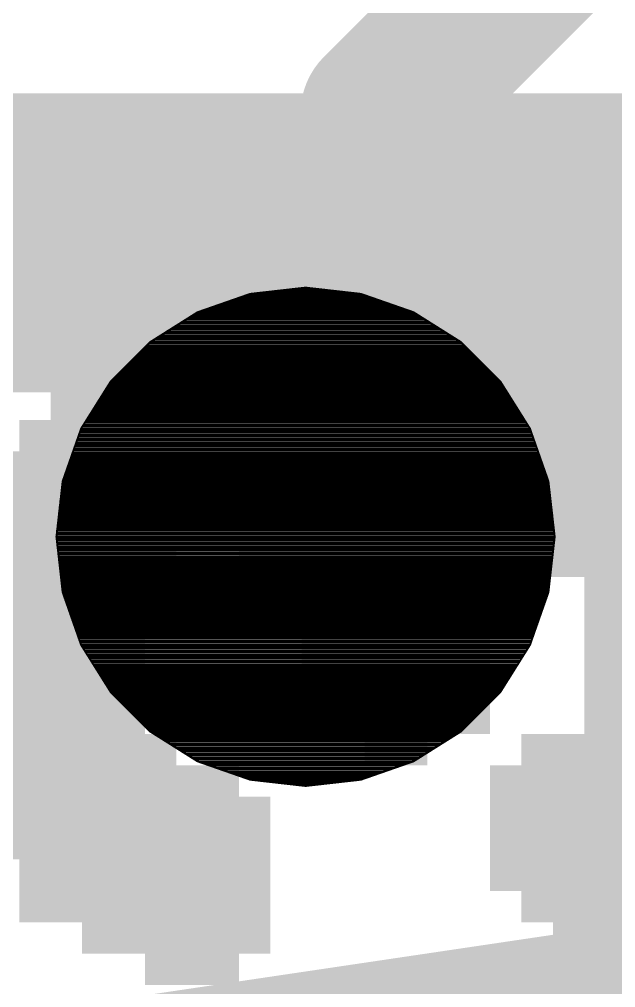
# Model space of a CAD drawing. Extents: x -32 to 75, y -41 to 41.
# Drawn here: x 15.034 to 15.794, y 36.732 to 37.966 of the extents above; entities that cross this region are included whole.
import ezdxf

# ---------------------------------------------------------------- set-up
doc = ezdxf.new("R2010")
doc.units = 0
for name, color, linetype in [('1', 12, 'CONTINUOUS'), ('16', 132, 'CONTINUOUS'), ('21', 41, 'CONTINUOUS'), ('22', 40, 'CONTINUOUS'), ('51', 53, 'CONTINUOUS')]:
    doc.layers.add(name, color=color, linetype=linetype)

# ---------------------------------------------------------------- blocks, each defined once
blk = doc.blocks.new('RECT')
blk.add_solid([(-0.5, -0.5), (0.5, -0.5), (-0.5, 0.5), (0.5, 0.5)])

msp = doc.modelspace()

# ---------------------------------------------------------------- linework, layer by layer
at = {"layer": '1', "const_width": 0.3048}
msp.add_lwpolyline([(16.002, 37.719), (14.605, 37.719)], dxfattribs=at)
at = {"layer": '16', "const_width": 0.2032}
msp.add_lwpolyline([(20.574, 37.592), (12.1921, 37.592)], dxfattribs=at)
at = {"layer": '21', "const_width": 0.0025}
for points in [[(15.3988, 37.6237), (15.3281, 37.6157)], [(15.3573, 37.619), (15.4402, 37.619)], [(15.3799, 37.6216), (15.4176, 37.6216)], [(15.4694, 37.6157), (15.3988, 37.6237)], [(15.3281, 37.6157), (15.261, 37.5923)], [(15.3085, 37.6089), (15.489, 37.6089)], [(15.3157, 37.6114), (15.4818, 37.6114)], [(15.323, 37.614), (15.4745, 37.614)], [(15.3348, 37.6165), (15.4627, 37.6165)], [(15.5365, 37.5923), (15.4694, 37.6157)], [(15.2722, 37.5962), (15.5253, 37.5962)], [(15.2794, 37.5987), (15.5181, 37.5987)], [(15.2867, 37.6013), (15.5108, 37.6013)], [(15.2939, 37.6038), (15.5036, 37.6038)], [(15.3012, 37.6063), (15.4963, 37.6063)], [(15.261, 37.5923), (15.2008, 37.5544)], [(15.247, 37.5835), (15.5505, 37.5835)], [(15.251, 37.586), (15.5465, 37.586)], [(15.2551, 37.5885), (15.5424, 37.5885)], [(15.2591, 37.5911), (15.5384, 37.5911)], [(15.2649, 37.5936), (15.5326, 37.5936)], [(15.5967, 37.5544), (15.5365, 37.5923)], [(15.2268, 37.5708), (15.5707, 37.5708)], [(15.2308, 37.5733), (15.5667, 37.5733)], [(15.2349, 37.5758), (15.5626, 37.5758)], [(15.2389, 37.5784), (15.5586, 37.5784)], [(15.243, 37.5809), (15.5546, 37.5809)], [(15.2066, 37.5581), (15.5909, 37.5581)], [(15.2106, 37.5606), (15.5869, 37.5606)], [(15.2147, 37.5631), (15.5829, 37.5631)], [(15.2187, 37.5657), (15.5788, 37.5657)], [(15.2227, 37.5682), (15.5748, 37.5682)], [(15.2008, 37.5544), (15.1505, 37.5042)], [(15.1917, 37.5454), (15.6058, 37.5454)], [(15.1943, 37.5479), (15.6032, 37.5479)], [(15.1968, 37.5504), (15.6007, 37.5504)], [(15.1993, 37.553), (15.5982, 37.553)], [(15.2025, 37.5555), (15.595, 37.5555)], [(15.647, 37.5042), (15.5967, 37.5544)], [(15.179, 37.5327), (15.6185, 37.5327)], [(15.1816, 37.5352), (15.616, 37.5352)], [(15.1841, 37.5377), (15.6134, 37.5377)], [(15.1866, 37.5403), (15.6109, 37.5403)], [(15.1892, 37.5428), (15.6083, 37.5428)], [(15.1688, 37.5225), (15.6287, 37.5225)], [(15.1714, 37.525), (15.6261, 37.525)], [(15.1739, 37.5276), (15.6236, 37.5276)], [(15.1765, 37.5301), (15.621, 37.5301)], [(15.1561, 37.5098), (15.6414, 37.5098)], [(15.1587, 37.5123), (15.6388, 37.5123)], [(15.1612, 37.5149), (15.6363, 37.5149)], [(15.1638, 37.5174), (15.6337, 37.5174)], [(15.1663, 37.52), (15.6312, 37.52)], [(15.1505, 37.5042), (15.1127, 37.444)], [(15.1461, 37.4971), (15.6514, 37.4971)], [(15.1477, 37.4996), (15.6498, 37.4996)], [(15.1493, 37.5022), (15.6482, 37.5022)], [(15.1511, 37.5047), (15.6464, 37.5047)], [(15.1536, 37.5072), (15.6439, 37.5072)], [(15.6848, 37.444), (15.647, 37.5042)], [(15.1381, 37.4844), (15.6594, 37.4844)], [(15.1397, 37.4869), (15.6578, 37.4869)], [(15.1413, 37.4895), (15.6562, 37.4895)], [(15.1429, 37.492), (15.6546, 37.492)], [(15.1445, 37.4945), (15.653, 37.4945)], [(15.1301, 37.4717), (15.6674, 37.4717)], [(15.1317, 37.4742), (15.6658, 37.4742)], [(15.1333, 37.4768), (15.6642, 37.4768)], [(15.1349, 37.4793), (15.6626, 37.4793)], [(15.1365, 37.4818), (15.661, 37.4818)], [(15.1221, 37.459), (15.6754, 37.459)], [(15.1237, 37.4615), (15.6738, 37.4615)], [(15.1253, 37.4641), (15.6722, 37.4641)], [(15.1269, 37.4666), (15.6706, 37.4666)], [(15.1285, 37.4691), (15.669, 37.4691)], [(15.1141, 37.4463), (15.6834, 37.4463)], [(15.1157, 37.4488), (15.6818, 37.4488)], [(15.1173, 37.4514), (15.6802, 37.4514)], [(15.1189, 37.4539), (15.6786, 37.4539)], [(15.1205, 37.4564), (15.677, 37.4564)], [(15.1127, 37.444), (15.0892, 37.3769)], [(15.1099, 37.4361), (15.6876, 37.4361)], [(15.1108, 37.4387), (15.6867, 37.4387)], [(15.1117, 37.4412), (15.6858, 37.4412)], [(15.1126, 37.4437), (15.6849, 37.4437)], [(15.7083, 37.3769), (15.6848, 37.444)], [(15.1055, 37.4234), (15.692, 37.4234)], [(15.1064, 37.4259), (15.6911, 37.4259)], [(15.1073, 37.4285), (15.6902, 37.4285)], [(15.1082, 37.431), (15.6893, 37.431)], [(15.1091, 37.4336), (15.6884, 37.4336)], [(15.1011, 37.4107), (15.6964, 37.4107)], [(15.1019, 37.4132), (15.6956, 37.4132)], [(15.1028, 37.4158), (15.6947, 37.4158)], [(15.1037, 37.4183), (15.6938, 37.4183)], [(15.1046, 37.4209), (15.6929, 37.4209)], [(15.0966, 37.398), (15.7009, 37.398)], [(15.0975, 37.4005), (15.7, 37.4005)], [(15.0984, 37.4031), (15.6991, 37.4031)], [(15.0993, 37.4056), (15.6982, 37.4056)], [(15.1002, 37.4082), (15.6973, 37.4082)], [(15.0922, 37.3853), (15.7053, 37.3853)], [(15.0931, 37.3878), (15.7044, 37.3878)], [(15.0939, 37.3904), (15.7036, 37.3904)], [(15.0948, 37.3929), (15.7027, 37.3929)], [(15.0957, 37.3955), (15.7018, 37.3955)], [(15.0892, 37.3769), (15.0813, 37.3062)], [(15.0887, 37.3726), (15.7088, 37.3726)], [(15.089, 37.3751), (15.7085, 37.3751)], [(15.0895, 37.3777), (15.708, 37.3777)], [(15.0904, 37.3802), (15.7071, 37.3802)], [(15.0913, 37.3828), (15.7062, 37.3828)], [(15.7163, 37.3062), (15.7083, 37.3769)], [(15.0873, 37.3599), (15.7102, 37.3599)], [(15.0876, 37.3624), (15.7099, 37.3624)], [(15.0879, 37.365), (15.7096, 37.365)], [(15.0882, 37.3675), (15.7093, 37.3675)], [(15.0884, 37.3701), (15.7091, 37.3701)], [(15.0862, 37.3497), (15.7113, 37.3497)], [(15.0864, 37.3523), (15.7111, 37.3523)], [(15.0867, 37.3548), (15.7108, 37.3548)], [(15.087, 37.3574), (15.7105, 37.3574)], [(15.0847, 37.337), (15.7128, 37.337)], [(15.085, 37.3396), (15.7125, 37.3396)], [(15.0853, 37.3421), (15.7122, 37.3421)], [(15.0856, 37.3446), (15.7119, 37.3446)], [(15.0859, 37.3472), (15.7116, 37.3472)], [(15.0833, 37.3243), (15.7142, 37.3243)], [(15.0836, 37.3269), (15.7139, 37.3269)], [(15.0839, 37.3294), (15.7136, 37.3294)], [(15.0842, 37.3319), (15.7134, 37.3319)], [(15.0844, 37.3345), (15.7131, 37.3345)], [(15.0819, 37.3116), (15.7156, 37.3116)], [(15.0821, 37.3142), (15.7154, 37.3142)], [(15.0824, 37.3167), (15.7151, 37.3167)], [(15.0827, 37.3192), (15.7148, 37.3192)], [(15.083, 37.3218), (15.7145, 37.3218)], [(15.0813, 37.3065), (15.7162, 37.3065)], [(15.0813, 37.3062), (15.0892, 37.2356)], [(15.0815, 37.304), (15.716, 37.304)], [(15.0816, 37.3091), (15.7159, 37.3091)], [(15.0818, 37.3015), (15.7157, 37.3015)], [(15.0821, 37.2989), (15.7154, 37.2989)], [(15.7083, 37.2356), (15.7163, 37.3062)], [(15.0824, 37.2964), (15.7151, 37.2964)], [(15.0826, 37.2938), (15.7149, 37.2938)], [(15.0829, 37.2913), (15.7146, 37.2913)], [(15.0832, 37.2888), (15.7143, 37.2888)], [(15.0835, 37.2862), (15.714, 37.2862)], [(15.0838, 37.2837), (15.7137, 37.2837)], [(15.0841, 37.2811), (15.7134, 37.2811)], [(15.0844, 37.2786), (15.7131, 37.2786)], [(15.0846, 37.2761), (15.7129, 37.2761)], [(15.0849, 37.2735), (15.7126, 37.2735)], [(15.0852, 37.271), (15.7123, 37.271)], [(15.0855, 37.2684), (15.712, 37.2684)], [(15.0858, 37.2659), (15.7117, 37.2659)], [(15.0861, 37.2633), (15.7114, 37.2633)], [(15.0864, 37.2608), (15.7111, 37.2608)], [(15.0867, 37.2583), (15.7108, 37.2583)], [(15.0869, 37.2557), (15.7106, 37.2557)], [(15.0872, 37.2532), (15.7103, 37.2532)], [(15.0875, 37.2506), (15.71, 37.2506)], [(15.0878, 37.2481), (15.7097, 37.2481)], [(15.0881, 37.2456), (15.7094, 37.2456)], [(15.0884, 37.243), (15.7091, 37.243)], [(15.0887, 37.2405), (15.7088, 37.2405)], [(15.0889, 37.2379), (15.7086, 37.2379)], [(15.0892, 37.2356), (15.1127, 37.1684)], [(15.0893, 37.2354), (15.7082, 37.2354)], [(15.0902, 37.2329), (15.7073, 37.2329)], [(15.091, 37.2303), (15.7065, 37.2303)], [(15.0919, 37.2278), (15.7056, 37.2278)], [(15.0928, 37.2252), (15.7047, 37.2252)], [(15.6848, 37.1684), (15.7083, 37.2356)], [(15.0937, 37.2227), (15.7038, 37.2227)], [(15.0946, 37.2202), (15.7029, 37.2202)], [(15.0955, 37.2176), (15.702, 37.2176)], [(15.0964, 37.2151), (15.7011, 37.2151)], [(15.0973, 37.2125), (15.7002, 37.2125)], [(15.0982, 37.21), (15.6993, 37.21)], [(15.099, 37.2075), (15.6985, 37.2075)], [(15.0999, 37.2049), (15.6976, 37.2049)], [(15.1008, 37.2024), (15.6967, 37.2024)], [(15.1017, 37.1998), (15.6958, 37.1998)], [(15.1026, 37.1973), (15.6949, 37.1973)], [(15.1035, 37.1947), (15.694, 37.1947)], [(15.1044, 37.1922), (15.6931, 37.1922)], [(15.1053, 37.1897), (15.6922, 37.1897)], [(15.1062, 37.1871), (15.6913, 37.1871)], [(15.107, 37.1846), (15.6905, 37.1846)], [(15.1079, 37.182), (15.6896, 37.182)], [(15.1088, 37.1795), (15.6887, 37.1795)], [(15.1097, 37.177), (15.6878, 37.177)], [(15.1106, 37.1744), (15.6869, 37.1744)], [(15.1115, 37.1719), (15.686, 37.1719)], [(15.1124, 37.1693), (15.6851, 37.1693)], [(15.1127, 37.1684), (15.1505, 37.1082)], [(15.1137, 37.1668), (15.6838, 37.1668)], [(15.1153, 37.1643), (15.6822, 37.1643)], [(15.647, 37.1082), (15.6848, 37.1684)], [(15.1169, 37.1617), (15.6806, 37.1617)], [(15.1185, 37.1592), (15.679, 37.1592)], [(15.1201, 37.1566), (15.6774, 37.1566)], [(15.1217, 37.1541), (15.6758, 37.1541)], [(15.1233, 37.1516), (15.6742, 37.1516)], [(15.1249, 37.149), (15.6726, 37.149)], [(15.1265, 37.1465), (15.671, 37.1465)], [(15.1281, 37.1439), (15.6694, 37.1439)], [(15.1297, 37.1414), (15.6678, 37.1414)], [(15.1313, 37.1389), (15.6662, 37.1389)], [(15.1329, 37.1363), (15.6646, 37.1363)], [(15.1345, 37.1338), (15.663, 37.1338)], [(15.1361, 37.1312), (15.6614, 37.1312)], [(15.1377, 37.1287), (15.6598, 37.1287)], [(15.1393, 37.1262), (15.6582, 37.1262)], [(15.1409, 37.1236), (15.6566, 37.1236)], [(15.1425, 37.1211), (15.655, 37.1211)], [(15.1441, 37.1185), (15.6534, 37.1185)], [(15.1457, 37.116), (15.6518, 37.116)], [(15.1472, 37.1135), (15.6503, 37.1135)], [(15.1488, 37.1109), (15.6487, 37.1109)], [(15.1504, 37.1084), (15.6471, 37.1084)], [(15.1505, 37.1082), (15.2008, 37.058)], [(15.1529, 37.1058), (15.6446, 37.1058)], [(15.1555, 37.1033), (15.642, 37.1033)], [(15.158, 37.1007), (15.6395, 37.1007)], [(15.5967, 37.058), (15.647, 37.1082)], [(15.1606, 37.0982), (15.6369, 37.0982)], [(15.1631, 37.0957), (15.6344, 37.0957)], [(15.1656, 37.0931), (15.6319, 37.0931)], [(15.1682, 37.0906), (15.6293, 37.0906)], [(15.1707, 37.088), (15.6268, 37.088)], [(15.1733, 37.0855), (15.6242, 37.0855)], [(15.1758, 37.083), (15.6217, 37.083)], [(15.1783, 37.0804), (15.6192, 37.0804)], [(15.1809, 37.0779), (15.6166, 37.0779)], [(15.1834, 37.0753), (15.6141, 37.0753)], [(15.186, 37.0728), (15.6115, 37.0728)], [(15.1885, 37.0703), (15.609, 37.0703)], [(15.191, 37.0677), (15.6065, 37.0677)], [(15.1936, 37.0652), (15.6039, 37.0652)], [(15.1961, 37.0626), (15.6014, 37.0626)], [(15.1987, 37.0601), (15.5988, 37.0601)], [(15.2008, 37.058), (15.261, 37.0201)], [(15.2015, 37.0576), (15.596, 37.0576)], [(15.2055, 37.055), (15.592, 37.055)], [(15.2095, 37.0525), (15.588, 37.0525)], [(15.5365, 37.0201), (15.5967, 37.058)], [(15.2136, 37.0499), (15.5839, 37.0499)], [(15.2176, 37.0474), (15.5799, 37.0474)], [(15.2217, 37.0449), (15.5758, 37.0449)], [(15.2257, 37.0423), (15.5718, 37.0423)], [(15.2298, 37.0398), (15.5677, 37.0398)], [(15.2338, 37.0372), (15.5637, 37.0372)], [(15.2378, 37.0347), (15.5597, 37.0347)], [(15.2419, 37.0322), (15.5556, 37.0322)], [(15.2459, 37.0296), (15.5516, 37.0296)], [(15.25, 37.0271), (15.5475, 37.0271)], [(15.254, 37.0245), (15.5435, 37.0245)], [(15.2581, 37.022), (15.5394, 37.022)], [(15.261, 37.0201), (15.3281, 36.9967)], [(15.263, 37.0194), (15.5345, 37.0194)], [(15.2703, 37.0169), (15.5272, 37.0169)], [(15.2775, 37.0144), (15.52, 37.0144)], [(15.4694, 36.9967), (15.5365, 37.0201)], [(15.2848, 37.0118), (15.5127, 37.0118)], [(15.292, 37.0093), (15.5055, 37.0093)], [(15.2993, 37.0067), (15.4982, 37.0067)], [(15.3066, 37.0042), (15.4909, 37.0042)], [(15.3138, 37.0017), (15.4837, 37.0017)], [(15.3211, 36.9991), (15.4764, 36.9991)], [(15.3281, 36.9967), (15.3988, 36.9887)], [(15.3288, 36.9966), (15.4687, 36.9966)], [(15.3514, 36.994), (15.4461, 36.994)], [(15.3739, 36.9915), (15.4236, 36.9915)], [(15.3988, 36.9887), (15.4694, 36.9967)], [(15.3965, 36.989), (15.401, 36.989)]]:
    msp.add_lwpolyline(points, dxfattribs=at)
at = {"layer": '21'}
for points, const_width in [([(15.3573, 37.6197, 1), (15.3573, 37.6184)], 0.0013), ([(15.3799, 37.6222, 1), (15.3799, 37.6209)], 0.0013), ([(15.3988, 37.6243, 1), (15.3987, 37.6231)], 0.0013), ([(15.3988, 37.6231, 1), (15.3987, 37.6243)], 0.0013), ([(15.4176, 37.6209, 1), (15.4176, 37.6222)], 0.0013), ([(15.4402, 37.6184, 1), (15.4402, 37.6197)], 0.0013), ([(15.3085, 37.6095, 1), (15.3085, 37.6082)], 0.0013), ([(15.3157, 37.612, 1), (15.3157, 37.6108)], 0.0013), ([(15.323, 37.6146, 1), (15.323, 37.6133)], 0.0013), ([(15.328, 37.6164, 1), (15.3282, 37.6151)], 0.0013), ([(15.3283, 37.6151, 1), (15.3279, 37.6163)], 0.0013), ([(15.3348, 37.6171, 1), (15.3348, 37.6159)], 0.0013), ([(15.4627, 37.6159, 1), (15.4627, 37.6171)], 0.0013), ([(15.4696, 37.6163, 1), (15.4692, 37.6151)], 0.0013), ([(15.4693, 37.6151, 1), (15.4695, 37.6164)], 0.0013), ([(15.4745, 37.6133, 1), (15.4745, 37.6146)], 0.0013), ([(15.4818, 37.6108, 1), (15.4818, 37.612)], 0.0013), ([(15.489, 37.6082, 1), (15.489, 37.6095)], 0.0013), ([(15.2722, 37.5968, 1), (15.2722, 37.5955)], 0.0013), ([(15.2794, 37.5993, 1), (15.2794, 37.5981)], 0.0013), ([(15.2867, 37.6019, 1), (15.2867, 37.6006)], 0.0013), ([(15.2939, 37.6044, 1), (15.2939, 37.6032)], 0.0013), ([(15.3012, 37.607, 1), (15.3012, 37.6057)], 0.0013), ([(15.4963, 37.6057, 1), (15.4963, 37.607)], 0.0013), ([(15.5036, 37.6032, 1), (15.5036, 37.6044)], 0.0013), ([(15.5108, 37.6006, 1), (15.5108, 37.6019)], 0.0013), ([(15.5181, 37.5981, 1), (15.5181, 37.5993)], 0.0013), ([(15.5253, 37.5955, 1), (15.5253, 37.5968)], 0.0013), ([(15.247, 37.5841, 1), (15.247, 37.5828)], 0.0013), ([(15.251, 37.5866, 1), (15.251, 37.5854)], 0.0013), ([(15.2551, 37.5892, 1), (15.2551, 37.5879)], 0.0013), ([(15.2591, 37.5917, 1), (15.2591, 37.5905)], 0.0013), ([(15.2608, 37.5929, 1), (15.2612, 37.5917)], 0.0013), ([(15.2613, 37.5917, 1), (15.2607, 37.5928)], 0.0013), ([(15.2649, 37.5943, 1), (15.2649, 37.593)], 0.0013), ([(15.5326, 37.593, 1), (15.5326, 37.5943)], 0.0013), ([(15.5368, 37.5928, 1), (15.5362, 37.5917)], 0.0013), ([(15.5363, 37.5917, 1), (15.5367, 37.5929)], 0.0013), ([(15.5384, 37.5905, 1), (15.5384, 37.5917)], 0.0013), ([(15.5424, 37.5879, 1), (15.5424, 37.5892)], 0.0013), ([(15.5465, 37.5854, 1), (15.5465, 37.5866)], 0.0013), ([(15.5505, 37.5828, 1), (15.5505, 37.5841)], 0.0013), ([(15.2268, 37.5714, 1), (15.2268, 37.5701)], 0.0013), ([(15.2308, 37.5739, 1), (15.2308, 37.5727)], 0.0013), ([(15.2349, 37.5765, 1), (15.2349, 37.5752)], 0.0013), ([(15.2389, 37.579, 1), (15.2389, 37.5777)], 0.0013), ([(15.243, 37.5816, 1), (15.243, 37.5803)], 0.0013), ([(15.5546, 37.5803, 1), (15.5546, 37.5816)], 0.0013), ([(15.5586, 37.5777, 1), (15.5586, 37.579)], 0.0013), ([(15.5626, 37.5752, 1), (15.5626, 37.5765)], 0.0013), ([(15.5667, 37.5727, 1), (15.5667, 37.5739)], 0.0013), ([(15.5707, 37.5701, 1), (15.5707, 37.5714)], 0.0013), ([(15.2066, 37.5587, 1), (15.2066, 37.5574)], 0.0013), ([(15.2106, 37.5612, 1), (15.2106, 37.56)], 0.0013), ([(15.2147, 37.5638, 1), (15.2147, 37.5625)], 0.0013), ([(15.2187, 37.5663, 1), (15.2187, 37.565)], 0.0013), ([(15.2227, 37.5689, 1), (15.2227, 37.5676)], 0.0013), ([(15.5748, 37.5676, 1), (15.5748, 37.5689)], 0.0013), ([(15.5788, 37.565, 1), (15.5788, 37.5663)], 0.0013), ([(15.5829, 37.5625, 1), (15.5829, 37.5638)], 0.0013), ([(15.5869, 37.56, 1), (15.5869, 37.5612)], 0.0013), ([(15.5909, 37.5574, 1), (15.5909, 37.5587)], 0.0013), ([(15.1917, 37.546, 1), (15.1917, 37.5447)], 0.0013), ([(15.1943, 37.5485, 1), (15.1943, 37.5473)], 0.0013), ([(15.1968, 37.5511, 1), (15.1968, 37.5498)], 0.0013), ([(15.1993, 37.5536, 1), (15.1993, 37.5523)], 0.0013), ([(15.2005, 37.555, 1), (15.2011, 37.5539)], 0.0013), ([(15.2012, 37.554, 1), (15.2003, 37.5549)], 0.0013), ([(15.2025, 37.5562, 1), (15.2025, 37.5549)], 0.0013), ([(15.595, 37.5549, 1), (15.595, 37.5562)], 0.0013), ([(15.5972, 37.5549, 1), (15.5963, 37.554)], 0.0013), ([(15.5964, 37.5539, 1), (15.597, 37.555)], 0.0013), ([(15.5982, 37.5523, 1), (15.5982, 37.5536)], 0.0013), ([(15.6007, 37.5498, 1), (15.6007, 37.5511)], 0.0013), ([(15.6032, 37.5473, 1), (15.6032, 37.5485)], 0.0013), ([(15.6058, 37.5447, 1), (15.6058, 37.546)], 0.0013), ([(15.179, 37.5333, 1), (15.179, 37.532)], 0.0013), ([(15.1816, 37.5358, 1), (15.1816, 37.5346)], 0.0013), ([(15.1841, 37.5384, 1), (15.1841, 37.5371)], 0.0013), ([(15.1866, 37.5409, 1), (15.1866, 37.5396)], 0.0013), ([(15.1892, 37.5435, 1), (15.1892, 37.5422)], 0.0013), ([(15.6083, 37.5422, 1), (15.6083, 37.5435)], 0.0013), ([(15.6109, 37.5396, 1), (15.6109, 37.5409)], 0.0013), ([(15.6134, 37.5371, 1), (15.6134, 37.5384)], 0.0013), ([(15.616, 37.5346, 1), (15.616, 37.5358)], 0.0013), ([(15.6185, 37.532, 1), (15.6185, 37.5333)], 0.0013), ([(15.1688, 37.5231, 1), (15.1688, 37.5219)], 0.0013), ([(15.1714, 37.5257, 1), (15.1714, 37.5244)], 0.0013), ([(15.1739, 37.5282, 1), (15.1739, 37.5269)], 0.0013), ([(15.1765, 37.5307, 1), (15.1765, 37.5295)], 0.0013), ([(15.621, 37.5295, 1), (15.621, 37.5307)], 0.0013), ([(15.6236, 37.5269, 1), (15.6236, 37.5282)], 0.0013), ([(15.6261, 37.5244, 1), (15.6261, 37.5257)], 0.0013), ([(15.6287, 37.5219, 1), (15.6287, 37.5231)], 0.0013), ([(15.1561, 37.5104, 1), (15.1561, 37.5092)], 0.0013), ([(15.1587, 37.513, 1), (15.1587, 37.5117)], 0.0013), ([(15.1612, 37.5155, 1), (15.1612, 37.5142)], 0.0013), ([(15.1638, 37.518, 1), (15.1638, 37.5168)], 0.0013), ([(15.1663, 37.5206, 1), (15.1663, 37.5193)], 0.0013), ([(15.6312, 37.5193, 1), (15.6312, 37.5206)], 0.0013), ([(15.6337, 37.5168, 1), (15.6337, 37.518)], 0.0013), ([(15.6363, 37.5142, 1), (15.6363, 37.5155)], 0.0013), ([(15.6388, 37.5117, 1), (15.6388, 37.513)], 0.0013), ([(15.6414, 37.5092, 1), (15.6414, 37.5104)], 0.0013), ([(15.1461, 37.4977, 1), (15.1461, 37.4964)], 0.0013), ([(15.1477, 37.5003, 1), (15.1477, 37.499)], 0.0013), ([(15.1493, 37.5028, 1), (15.1493, 37.5015)], 0.0013), ([(15.1501, 37.5046, 1), (15.151, 37.5037)], 0.0013), ([(15.1511, 37.5038, 1), (15.15, 37.5045)], 0.0013), ([(15.1511, 37.5053, 1), (15.1511, 37.5041)], 0.0013), ([(15.1536, 37.5079, 1), (15.1536, 37.5066)], 0.0013), ([(15.6439, 37.5066, 1), (15.6439, 37.5079)], 0.0013), ([(15.6475, 37.5045, 1), (15.6464, 37.5038)], 0.0013), ([(15.6464, 37.5041, 1), (15.6464, 37.5053)], 0.0013), ([(15.6465, 37.5037, 1), (15.6474, 37.5046)], 0.0013), ([(15.6482, 37.5015, 1), (15.6482, 37.5028)], 0.0013), ([(15.6498, 37.499, 1), (15.6498, 37.5003)], 0.0013), ([(15.6514, 37.4964, 1), (15.6514, 37.4977)], 0.0013), ([(15.1381, 37.485, 1), (15.1381, 37.4837)], 0.0013), ([(15.1397, 37.4876, 1), (15.1397, 37.4863)], 0.0013), ([(15.1413, 37.4901, 1), (15.1413, 37.4888)], 0.0013), ([(15.1429, 37.4926, 1), (15.1429, 37.4914)], 0.0013), ([(15.1445, 37.4952, 1), (15.1445, 37.4939)], 0.0013), ([(15.653, 37.4939, 1), (15.653, 37.4952)], 0.0013), ([(15.6546, 37.4914, 1), (15.6546, 37.4926)], 0.0013), ([(15.6562, 37.4888, 1), (15.6562, 37.4901)], 0.0013), ([(15.6578, 37.4863, 1), (15.6578, 37.4876)], 0.0013), ([(15.6594, 37.4837, 1), (15.6594, 37.485)], 0.0013), ([(15.1301, 37.4723, 1), (15.1301, 37.471)], 0.0013), ([(15.1317, 37.4749, 1), (15.1317, 37.4736)], 0.0013), ([(15.1333, 37.4774, 1), (15.1333, 37.4761)], 0.0013), ([(15.1349, 37.4799, 1), (15.1349, 37.4787)], 0.0013), ([(15.1365, 37.4825, 1), (15.1365, 37.4812)], 0.0013), ([(15.661, 37.4812, 1), (15.661, 37.4825)], 0.0013), ([(15.6626, 37.4787, 1), (15.6626, 37.4799)], 0.0013), ([(15.6642, 37.4761, 1), (15.6642, 37.4774)], 0.0013), ([(15.6658, 37.4736, 1), (15.6658, 37.4749)], 0.0013), ([(15.6674, 37.471, 1), (15.6674, 37.4723)], 0.0013), ([(15.1221, 37.4596, 1), (15.1221, 37.4583)], 0.0013), ([(15.1237, 37.4622, 1), (15.1237, 37.4609)], 0.0013), ([(15.1253, 37.4647, 1), (15.1253, 37.4634)], 0.0013), ([(15.1269, 37.4672, 1), (15.1269, 37.466)], 0.0013), ([(15.1285, 37.4698, 1), (15.1285, 37.4685)], 0.0013), ([(15.669, 37.4685, 1), (15.669, 37.4698)], 0.0013), ([(15.6706, 37.466, 1), (15.6706, 37.4672)], 0.0013), ([(15.6722, 37.4634, 1), (15.6722, 37.4647)], 0.0013), ([(15.6738, 37.4609, 1), (15.6738, 37.4622)], 0.0013), ([(15.6754, 37.4583, 1), (15.6754, 37.4596)], 0.0013), ([(15.1141, 37.4469, 1), (15.1141, 37.4456)], 0.0013), ([(15.1157, 37.4494, 1), (15.1157, 37.4482)], 0.0013), ([(15.1173, 37.452, 1), (15.1173, 37.4507)], 0.0013), ([(15.1189, 37.4545, 1), (15.1189, 37.4533)], 0.0013), ([(15.1205, 37.4571, 1), (15.1205, 37.4558)], 0.0013), ([(15.677, 37.4558, 1), (15.677, 37.4571)], 0.0013), ([(15.6786, 37.4533, 1), (15.6786, 37.4545)], 0.0013), ([(15.6802, 37.4507, 1), (15.6802, 37.452)], 0.0013), ([(15.6818, 37.4482, 1), (15.6818, 37.4494)], 0.0013), ([(15.6834, 37.4456, 1), (15.6834, 37.4469)], 0.0013), ([(15.1099, 37.4367, 1), (15.1099, 37.4355)], 0.0013), ([(15.1108, 37.4393, 1), (15.1108, 37.438)], 0.0013), ([(15.1117, 37.4418, 1), (15.1117, 37.4406)], 0.0013), ([(15.1126, 37.4444, 1), (15.1126, 37.4431)], 0.0013), ([(15.1133, 37.4438, 1), (15.1121, 37.4442)], 0.0013), ([(15.1122, 37.4443, 1), (15.1132, 37.4436)], 0.0013), ([(15.6854, 37.4442, 1), (15.6842, 37.4438)], 0.0013), ([(15.6843, 37.4436, 1), (15.6853, 37.4443)], 0.0013), ([(15.6849, 37.4431, 1), (15.6849, 37.4444)], 0.0013), ([(15.6858, 37.4406, 1), (15.6858, 37.4418)], 0.0013), ([(15.6867, 37.438, 1), (15.6867, 37.4393)], 0.0013), ([(15.6876, 37.4355, 1), (15.6876, 37.4367)], 0.0013), ([(15.1055, 37.424, 1), (15.1055, 37.4228)], 0.0013), ([(15.1064, 37.4266, 1), (15.1064, 37.4253)], 0.0013), ([(15.1073, 37.4291, 1), (15.1073, 37.4279)], 0.0013), ([(15.1082, 37.4317, 1), (15.1082, 37.4304)], 0.0013), ([(15.1091, 37.4342, 1), (15.1091, 37.4329)], 0.0013), ([(15.6884, 37.4329, 1), (15.6884, 37.4342)], 0.0013), ([(15.6893, 37.4304, 1), (15.6893, 37.4317)], 0.0013), ([(15.6902, 37.4279, 1), (15.6902, 37.4291)], 0.0013), ([(15.6911, 37.4253, 1), (15.6911, 37.4266)], 0.0013), ([(15.692, 37.4228, 1), (15.692, 37.424)], 0.0013), ([(15.1011, 37.4113, 1), (15.1011, 37.4101)], 0.0013), ([(15.1019, 37.4139, 1), (15.1019, 37.4126)], 0.0013), ([(15.1028, 37.4164, 1), (15.1028, 37.4151)], 0.0013), ([(15.1037, 37.419, 1), (15.1037, 37.4177)], 0.0013), ([(15.1046, 37.4215, 1), (15.1046, 37.4202)], 0.0013), ([(15.6929, 37.4202, 1), (15.6929, 37.4215)], 0.0013), ([(15.6938, 37.4177, 1), (15.6938, 37.419)], 0.0013), ([(15.6947, 37.4151, 1), (15.6947, 37.4164)], 0.0013), ([(15.6956, 37.4126, 1), (15.6956, 37.4139)], 0.0013), ([(15.6964, 37.4101, 1), (15.6964, 37.4113)], 0.0013), ([(15.0966, 37.3986, 1), (15.0966, 37.3974)], 0.0013), ([(15.0975, 37.4012, 1), (15.0975, 37.3999)], 0.0013), ([(15.0984, 37.4037, 1), (15.0984, 37.4024)], 0.0013), ([(15.0993, 37.4063, 1), (15.0993, 37.405)], 0.0013), ([(15.1002, 37.4088, 1), (15.1002, 37.4075)], 0.0013), ([(15.6973, 37.4075, 1), (15.6973, 37.4088)], 0.0013), ([(15.6982, 37.405, 1), (15.6982, 37.4063)], 0.0013), ([(15.6991, 37.4024, 1), (15.6991, 37.4037)], 0.0013), ([(15.7, 37.3999, 1), (15.7, 37.4012)], 0.0013), ([(15.7009, 37.3974, 1), (15.7009, 37.3986)], 0.0013), ([(15.0922, 37.3859, 1), (15.0922, 37.3847)], 0.0013), ([(15.0931, 37.3885, 1), (15.0931, 37.3872)], 0.0013), ([(15.0939, 37.391, 1), (15.0939, 37.3897)], 0.0013), ([(15.0948, 37.3936, 1), (15.0948, 37.3923)], 0.0013), ([(15.0957, 37.3961, 1), (15.0957, 37.3948)], 0.0013), ([(15.7018, 37.3948, 1), (15.7018, 37.3961)], 0.0013), ([(15.7027, 37.3923, 1), (15.7027, 37.3936)], 0.0013), ([(15.7036, 37.3897, 1), (15.7036, 37.391)], 0.0013), ([(15.7044, 37.3872, 1), (15.7044, 37.3885)], 0.0013), ([(15.7053, 37.3847, 1), (15.7053, 37.3859)], 0.0013), ([(15.0887, 37.3732, 1), (15.0887, 37.372)], 0.0013), ([(15.089, 37.3758, 1), (15.089, 37.3745)], 0.0013), ([(15.0898, 37.3768, 1), (15.0886, 37.3769)], 0.0013), ([(15.0886, 37.3771, 1), (15.0898, 37.3766)], 0.0013), ([(15.0895, 37.3783, 1), (15.0895, 37.377)], 0.0013), ([(15.0904, 37.3809, 1), (15.0904, 37.3796)], 0.0013), ([(15.0913, 37.3834, 1), (15.0913, 37.3821)], 0.0013), ([(15.7062, 37.3821, 1), (15.7062, 37.3834)], 0.0013), ([(15.7071, 37.3796, 1), (15.7071, 37.3809)], 0.0013), ([(15.7089, 37.3769, 1), (15.7077, 37.3768)], 0.0013), ([(15.7077, 37.3766, 1), (15.7089, 37.3771)], 0.0013), ([(15.708, 37.377, 1), (15.708, 37.3783)], 0.0013), ([(15.7085, 37.3745, 1), (15.7085, 37.3758)], 0.0013), ([(15.7088, 37.372, 1), (15.7088, 37.3732)], 0.0013), ([(15.0873, 37.3605, 1), (15.0873, 37.3593)], 0.0013), ([(15.0876, 37.3631, 1), (15.0876, 37.3618)], 0.0013), ([(15.0879, 37.3656, 1), (15.0879, 37.3643)], 0.0013), ([(15.0882, 37.3681, 1), (15.0882, 37.3669)], 0.0013), ([(15.0884, 37.3707, 1), (15.0884, 37.3694)], 0.0013), ([(15.7091, 37.3694, 1), (15.7091, 37.3707)], 0.0013), ([(15.7093, 37.3669, 1), (15.7093, 37.3681)], 0.0013), ([(15.7096, 37.3643, 1), (15.7096, 37.3656)], 0.0013), ([(15.7099, 37.3618, 1), (15.7099, 37.3631)], 0.0013), ([(15.7102, 37.3593, 1), (15.7102, 37.3605)], 0.0013), ([(15.0862, 37.3504, 1), (15.0862, 37.3491)], 0.0013), ([(15.0864, 37.3529, 1), (15.0864, 37.3516)], 0.0013), ([(15.0867, 37.3554, 1), (15.0867, 37.3542)], 0.0013), ([(15.087, 37.358, 1), (15.087, 37.3567)], 0.0013), ([(15.7105, 37.3567, 1), (15.7105, 37.358)], 0.0013), ([(15.7108, 37.3542, 1), (15.7108, 37.3554)], 0.0013), ([(15.7111, 37.3516, 1), (15.7111, 37.3529)], 0.0013), ([(15.7113, 37.3491, 1), (15.7113, 37.3504)], 0.0013), ([(15.0847, 37.3377, 1), (15.0847, 37.3364)], 0.0013), ([(15.085, 37.3402, 1), (15.085, 37.3389)], 0.0013), ([(15.0853, 37.3427, 1), (15.0853, 37.3415)], 0.0013), ([(15.0856, 37.3453, 1), (15.0856, 37.344)], 0.0013), ([(15.0859, 37.3478, 1), (15.0859, 37.3466)], 0.0013), ([(15.7116, 37.3466, 1), (15.7116, 37.3478)], 0.0013), ([(15.7119, 37.344, 1), (15.7119, 37.3453)], 0.0013), ([(15.7122, 37.3415, 1), (15.7122, 37.3427)], 0.0013), ([(15.7125, 37.3389, 1), (15.7125, 37.3402)], 0.0013), ([(15.7128, 37.3364, 1), (15.7128, 37.3377)], 0.0013), ([(15.0833, 37.325, 1), (15.0833, 37.3237)], 0.0013), ([(15.0836, 37.3275, 1), (15.0836, 37.3262)], 0.0013), ([(15.0839, 37.33, 1), (15.0839, 37.3288)], 0.0013), ([(15.0842, 37.3326, 1), (15.0842, 37.3313)], 0.0013), ([(15.0844, 37.3351, 1), (15.0844, 37.3338)], 0.0013), ([(15.7131, 37.3338, 1), (15.7131, 37.3351)], 0.0013), ([(15.7134, 37.3313, 1), (15.7134, 37.3326)], 0.0013), ([(15.7136, 37.3288, 1), (15.7136, 37.33)], 0.0013), ([(15.7139, 37.3262, 1), (15.7139, 37.3275)], 0.0013), ([(15.7142, 37.3237, 1), (15.7142, 37.325)], 0.0013), ([(15.0819, 37.3123, 1), (15.0819, 37.311)], 0.0013), ([(15.0821, 37.3148, 1), (15.0821, 37.3135)], 0.0013), ([(15.0824, 37.3173, 1), (15.0824, 37.3161)], 0.0013), ([(15.0827, 37.3199, 1), (15.0827, 37.3186)], 0.0013), ([(15.083, 37.3224, 1), (15.083, 37.3211)], 0.0013), ([(15.7145, 37.3211, 1), (15.7145, 37.3224)], 0.0013), ([(15.7148, 37.3186, 1), (15.7148, 37.3199)], 0.0013), ([(15.7151, 37.3161, 1), (15.7151, 37.3173)], 0.0013), ([(15.7154, 37.3135, 1), (15.7154, 37.3148)], 0.0013), ([(15.7156, 37.311, 1), (15.7156, 37.3123)], 0.0013), ([(15.0819, 37.3063, 1), (15.0806, 37.3061)], 0.0013), ([(15.0806, 37.3063, 1), (15.0819, 37.3061)], 0.0013), ([(15.0813, 37.3072, 1), (15.0813, 37.3059)], 0.0013), ([(15.0816, 37.3097, 1), (15.0816, 37.3084)], 0.0013), ([(15.0815, 37.3046, 1), (15.0815, 37.3034)], 0.0013), ([(15.0818, 37.3021, 1), (15.0818, 37.3008)], 0.0013), ([(15.0821, 37.2996, 1), (15.0821, 37.2983)], 0.0013), ([(15.7154, 37.2983, 1), (15.7154, 37.2996)], 0.0013), ([(15.7169, 37.3061, 1), (15.7156, 37.3063)], 0.0013), ([(15.7156, 37.3061, 1), (15.7169, 37.3063)], 0.0013), ([(15.7157, 37.3008, 1), (15.7157, 37.3021)], 0.0013), ([(15.7159, 37.3084, 1), (15.7159, 37.3097)], 0.0013), ([(15.716, 37.3034, 1), (15.716, 37.3046)], 0.0013), ([(15.7162, 37.3059, 1), (15.7162, 37.3072)], 0.0013), ([(15.0824, 37.297, 1), (15.0824, 37.2957)], 0.0013), ([(15.0826, 37.2945, 1), (15.0826, 37.2932)], 0.0013), ([(15.0829, 37.2919, 1), (15.0829, 37.2907)], 0.0013), ([(15.0832, 37.2894, 1), (15.0832, 37.2881)], 0.0013), ([(15.0835, 37.2868, 1), (15.0835, 37.2856)], 0.0013), ([(15.714, 37.2856, 1), (15.714, 37.2868)], 0.0013), ([(15.7143, 37.2881, 1), (15.7143, 37.2894)], 0.0013), ([(15.7146, 37.2907, 1), (15.7146, 37.2919)], 0.0013), ([(15.7149, 37.2932, 1), (15.7149, 37.2945)], 0.0013), ([(15.7151, 37.2957, 1), (15.7151, 37.297)], 0.0013), ([(15.0838, 37.2843, 1), (15.0838, 37.283)], 0.0013), ([(15.0841, 37.2818, 1), (15.0841, 37.2805)], 0.0013), ([(15.0844, 37.2792, 1), (15.0844, 37.278)], 0.0013), ([(15.0846, 37.2767, 1), (15.0846, 37.2754)], 0.0013), ([(15.0849, 37.2741, 1), (15.0849, 37.2729)], 0.0013), ([(15.7126, 37.2729, 1), (15.7126, 37.2741)], 0.0013), ([(15.7129, 37.2754, 1), (15.7129, 37.2767)], 0.0013), ([(15.7131, 37.278, 1), (15.7131, 37.2792)], 0.0013), ([(15.7134, 37.2805, 1), (15.7134, 37.2818)], 0.0013), ([(15.7137, 37.283, 1), (15.7137, 37.2843)], 0.0013), ([(15.0852, 37.2716, 1), (15.0852, 37.2703)], 0.0013), ([(15.0855, 37.2691, 1), (15.0855, 37.2678)], 0.0013), ([(15.0858, 37.2665, 1), (15.0858, 37.2653)], 0.0013), ([(15.0861, 37.264, 1), (15.0861, 37.2627)], 0.0013), ([(15.7114, 37.2627, 1), (15.7114, 37.264)], 0.0013), ([(15.7117, 37.2653, 1), (15.7117, 37.2665)], 0.0013), ([(15.712, 37.2678, 1), (15.712, 37.2691)], 0.0013), ([(15.7123, 37.2703, 1), (15.7123, 37.2716)], 0.0013), ([(15.0864, 37.2614, 1), (15.0864, 37.2602)], 0.0013), ([(15.0867, 37.2589, 1), (15.0867, 37.2576)], 0.0013), ([(15.0869, 37.2564, 1), (15.0869, 37.2551)], 0.0013), ([(15.0872, 37.2538, 1), (15.0872, 37.2525)], 0.0013), ([(15.0875, 37.2513, 1), (15.0875, 37.25)], 0.0013), ([(15.71, 37.25, 1), (15.71, 37.2513)], 0.0013), ([(15.7103, 37.2525, 1), (15.7103, 37.2538)], 0.0013), ([(15.7106, 37.2551, 1), (15.7106, 37.2564)], 0.0013), ([(15.7108, 37.2576, 1), (15.7108, 37.2589)], 0.0013), ([(15.7111, 37.2602, 1), (15.7111, 37.2614)], 0.0013), ([(15.0878, 37.2487, 1), (15.0878, 37.2475)], 0.0013), ([(15.0881, 37.2462, 1), (15.0881, 37.2449)], 0.0013), ([(15.0884, 37.2437, 1), (15.0884, 37.2424)], 0.0013), ([(15.0887, 37.2411, 1), (15.0887, 37.2398)], 0.0013), ([(15.0889, 37.2386, 1), (15.0889, 37.2373)], 0.0013), ([(15.7086, 37.2373, 1), (15.7086, 37.2386)], 0.0013), ([(15.7088, 37.2398, 1), (15.7088, 37.2411)], 0.0013), ([(15.7091, 37.2424, 1), (15.7091, 37.2437)], 0.0013), ([(15.7094, 37.2449, 1), (15.7094, 37.2462)], 0.0013), ([(15.7097, 37.2475, 1), (15.7097, 37.2487)], 0.0013), ([(15.0898, 37.2358, 1), (15.0886, 37.2353)], 0.0013), ([(15.0886, 37.2355, 1), (15.0898, 37.2356)], 0.0013), ([(15.0893, 37.236, 1), (15.0893, 37.2348)], 0.0013), ([(15.0902, 37.2335, 1), (15.0902, 37.2322)], 0.0013), ([(15.091, 37.231, 1), (15.091, 37.2297)], 0.0013), ([(15.0919, 37.2284, 1), (15.0919, 37.2271)], 0.0013), ([(15.0928, 37.2259, 1), (15.0928, 37.2246)], 0.0013), ([(15.7047, 37.2246, 1), (15.7047, 37.2259)], 0.0013), ([(15.7056, 37.2271, 1), (15.7056, 37.2284)], 0.0013), ([(15.7065, 37.2297, 1), (15.7065, 37.231)], 0.0013), ([(15.7073, 37.2322, 1), (15.7073, 37.2335)], 0.0013), ([(15.7077, 37.2356, 1), (15.7089, 37.2355)], 0.0013), ([(15.7089, 37.2353, 1), (15.7077, 37.2358)], 0.0013), ([(15.7082, 37.2348, 1), (15.7082, 37.236)], 0.0013), ([(15.0937, 37.2233, 1), (15.0937, 37.2221)], 0.0013), ([(15.0946, 37.2208, 1), (15.0946, 37.2195)], 0.0013), ([(15.0955, 37.2183, 1), (15.0955, 37.217)], 0.0013), ([(15.0964, 37.2157, 1), (15.0964, 37.2144)], 0.0013), ([(15.0973, 37.2132, 1), (15.0973, 37.2119)], 0.0013), ([(15.7002, 37.2119, 1), (15.7002, 37.2132)], 0.0013), ([(15.7011, 37.2144, 1), (15.7011, 37.2157)], 0.0013), ([(15.702, 37.217, 1), (15.702, 37.2183)], 0.0013), ([(15.7029, 37.2195, 1), (15.7029, 37.2208)], 0.0013), ([(15.7038, 37.2221, 1), (15.7038, 37.2233)], 0.0013), ([(15.0982, 37.2106, 1), (15.0982, 37.2094)], 0.0013), ([(15.099, 37.2081, 1), (15.099, 37.2068)], 0.0013), ([(15.0999, 37.2055, 1), (15.0999, 37.2043)], 0.0013), ([(15.1008, 37.203, 1), (15.1008, 37.2017)], 0.0013), ([(15.1017, 37.2005, 1), (15.1017, 37.1992)], 0.0013), ([(15.6958, 37.1992, 1), (15.6958, 37.2005)], 0.0013), ([(15.6967, 37.2017, 1), (15.6967, 37.203)], 0.0013), ([(15.6976, 37.2043, 1), (15.6976, 37.2055)], 0.0013), ([(15.6985, 37.2068, 1), (15.6985, 37.2081)], 0.0013), ([(15.6993, 37.2094, 1), (15.6993, 37.2106)], 0.0013), ([(15.1026, 37.1979, 1), (15.1026, 37.1967)], 0.0013), ([(15.1035, 37.1954, 1), (15.1035, 37.1941)], 0.0013), ([(15.1044, 37.1928, 1), (15.1044, 37.1916)], 0.0013), ([(15.1053, 37.1903, 1), (15.1053, 37.189)], 0.0013), ([(15.1062, 37.1878, 1), (15.1062, 37.1865)], 0.0013), ([(15.6913, 37.1865, 1), (15.6913, 37.1878)], 0.0013), ([(15.6922, 37.189, 1), (15.6922, 37.1903)], 0.0013), ([(15.6931, 37.1916, 1), (15.6931, 37.1928)], 0.0013), ([(15.694, 37.1941, 1), (15.694, 37.1954)], 0.0013), ([(15.6949, 37.1967, 1), (15.6949, 37.1979)], 0.0013), ([(15.107, 37.1852, 1), (15.107, 37.184)], 0.0013), ([(15.1079, 37.1827, 1), (15.1079, 37.1814)], 0.0013), ([(15.1088, 37.1801, 1), (15.1088, 37.1789)], 0.0013), ([(15.1097, 37.1776, 1), (15.1097, 37.1763)], 0.0013), ([(15.6878, 37.1763, 1), (15.6878, 37.1776)], 0.0013), ([(15.6887, 37.1789, 1), (15.6887, 37.1801)], 0.0013), ([(15.6896, 37.1814, 1), (15.6896, 37.1827)], 0.0013), ([(15.6905, 37.184, 1), (15.6905, 37.1852)], 0.0013), ([(15.1106, 37.1751, 1), (15.1106, 37.1738)], 0.0013), ([(15.1115, 37.1725, 1), (15.1115, 37.1712)], 0.0013), ([(15.1124, 37.17, 1), (15.1124, 37.1687)], 0.0013), ([(15.1132, 37.1688, 1), (15.1122, 37.1681)], 0.0013), ([(15.1121, 37.1682, 1), (15.1133, 37.1687)], 0.0013), ([(15.1137, 37.1674, 1), (15.1137, 37.1662)], 0.0013), ([(15.1153, 37.1649, 1), (15.1153, 37.1636)], 0.0013), ([(15.6822, 37.1636, 1), (15.6822, 37.1649)], 0.0013), ([(15.6838, 37.1662, 1), (15.6838, 37.1674)], 0.0013), ([(15.6842, 37.1687, 1), (15.6854, 37.1682)], 0.0013), ([(15.6853, 37.1681, 1), (15.6843, 37.1688)], 0.0013), ([(15.6851, 37.1687, 1), (15.6851, 37.17)], 0.0013), ([(15.686, 37.1712, 1), (15.686, 37.1725)], 0.0013), ([(15.6869, 37.1738, 1), (15.6869, 37.1751)], 0.0013), ([(15.1169, 37.1624, 1), (15.1169, 37.1611)], 0.0013), ([(15.1185, 37.1598, 1), (15.1185, 37.1585)], 0.0013), ([(15.1201, 37.1573, 1), (15.1201, 37.156)], 0.0013), ([(15.1217, 37.1547, 1), (15.1217, 37.1535)], 0.0013), ([(15.1233, 37.1522, 1), (15.1233, 37.1509)], 0.0013), ([(15.6742, 37.1509, 1), (15.6742, 37.1522)], 0.0013), ([(15.6758, 37.1535, 1), (15.6758, 37.1547)], 0.0013), ([(15.6774, 37.156, 1), (15.6774, 37.1573)], 0.0013), ([(15.679, 37.1585, 1), (15.679, 37.1598)], 0.0013), ([(15.6806, 37.1611, 1), (15.6806, 37.1624)], 0.0013), ([(15.1249, 37.1497, 1), (15.1249, 37.1484)], 0.0013), ([(15.1265, 37.1471, 1), (15.1265, 37.1458)], 0.0013), ([(15.1281, 37.1446, 1), (15.1281, 37.1433)], 0.0013), ([(15.1297, 37.142, 1), (15.1297, 37.1408)], 0.0013), ([(15.1313, 37.1395, 1), (15.1313, 37.1382)], 0.0013), ([(15.6662, 37.1382, 1), (15.6662, 37.1395)], 0.0013), ([(15.6678, 37.1408, 1), (15.6678, 37.142)], 0.0013), ([(15.6694, 37.1433, 1), (15.6694, 37.1446)], 0.0013), ([(15.671, 37.1458, 1), (15.671, 37.1471)], 0.0013), ([(15.6726, 37.1484, 1), (15.6726, 37.1497)], 0.0013), ([(15.1329, 37.137, 1), (15.1329, 37.1357)], 0.0013), ([(15.1345, 37.1344, 1), (15.1345, 37.1331)], 0.0013), ([(15.1361, 37.1319, 1), (15.1361, 37.1306)], 0.0013), ([(15.1377, 37.1293, 1), (15.1377, 37.1281)], 0.0013), ([(15.1393, 37.1268, 1), (15.1393, 37.1255)], 0.0013), ([(15.6582, 37.1255, 1), (15.6582, 37.1268)], 0.0013), ([(15.6598, 37.1281, 1), (15.6598, 37.1293)], 0.0013), ([(15.6614, 37.1306, 1), (15.6614, 37.1319)], 0.0013), ([(15.663, 37.1331, 1), (15.663, 37.1344)], 0.0013), ([(15.6646, 37.1357, 1), (15.6646, 37.137)], 0.0013), ([(15.1409, 37.1242, 1), (15.1409, 37.123)], 0.0013), ([(15.1425, 37.1217, 1), (15.1425, 37.1204)], 0.0013), ([(15.1441, 37.1192, 1), (15.1441, 37.1179)], 0.0013), ([(15.1457, 37.1166, 1), (15.1457, 37.1154)], 0.0013), ([(15.1472, 37.1141, 1), (15.1472, 37.1128)], 0.0013), ([(15.6503, 37.1128, 1), (15.6503, 37.1141)], 0.0013), ([(15.6518, 37.1154, 1), (15.6518, 37.1166)], 0.0013), ([(15.6534, 37.1179, 1), (15.6534, 37.1192)], 0.0013), ([(15.655, 37.1204, 1), (15.655, 37.1217)], 0.0013), ([(15.6566, 37.123, 1), (15.6566, 37.1242)], 0.0013), ([(15.1488, 37.1115, 1), (15.1488, 37.1103)], 0.0013), ([(15.1504, 37.109, 1), (15.1504, 37.1077)], 0.0013), ([(15.151, 37.1087, 1), (15.1501, 37.1078)], 0.0013), ([(15.15, 37.1079, 1), (15.1511, 37.1086)], 0.0013), ([(15.1529, 37.1065, 1), (15.1529, 37.1052)], 0.0013), ([(15.1555, 37.1039, 1), (15.1555, 37.1027)], 0.0013), ([(15.158, 37.1014, 1), (15.158, 37.1001)], 0.0013), ([(15.6395, 37.1001, 1), (15.6395, 37.1014)], 0.0013), ([(15.642, 37.1027, 1), (15.642, 37.1039)], 0.0013), ([(15.6446, 37.1052, 1), (15.6446, 37.1065)], 0.0013), ([(15.6464, 37.1086, 1), (15.6475, 37.1079)], 0.0013), ([(15.6474, 37.1078, 1), (15.6465, 37.1087)], 0.0013), ([(15.6471, 37.1077, 1), (15.6471, 37.109)], 0.0013), ([(15.6487, 37.1103, 1), (15.6487, 37.1115)], 0.0013), ([(16.1147, 37.0078, 0.4145), (15.8337, 36.6268)], 0.2032), ([(15.1606, 37.0988, 1), (15.1606, 37.0976)], 0.0013), ([(15.1631, 37.0963, 1), (15.1631, 37.095)], 0.0013), ([(15.1656, 37.0938, 1), (15.1656, 37.0925)], 0.0013), ([(15.1682, 37.0912, 1), (15.1682, 37.0899)], 0.0013), ([(15.6293, 37.0899, 1), (15.6293, 37.0912)], 0.0013), ([(15.6319, 37.0925, 1), (15.6319, 37.0938)], 0.0013), ([(15.6344, 37.095, 1), (15.6344, 37.0963)], 0.0013), ([(15.6369, 37.0976, 1), (15.6369, 37.0988)], 0.0013), ([(15.1707, 37.0887, 1), (15.1707, 37.0874)], 0.0013), ([(15.1733, 37.0861, 1), (15.1733, 37.0849)], 0.0013), ([(15.1758, 37.0836, 1), (15.1758, 37.0823)], 0.0013), ([(15.1783, 37.0811, 1), (15.1783, 37.0798)], 0.0013), ([(15.1809, 37.0785, 1), (15.1809, 37.0772)], 0.0013), ([(15.6166, 37.0772, 1), (15.6166, 37.0785)], 0.0013), ([(15.6192, 37.0798, 1), (15.6192, 37.0811)], 0.0013), ([(15.6217, 37.0823, 1), (15.6217, 37.0836)], 0.0013), ([(15.6242, 37.0849, 1), (15.6242, 37.0861)], 0.0013), ([(15.6268, 37.0874, 1), (15.6268, 37.0887)], 0.0013), ([(15.1834, 37.076, 1), (15.1834, 37.0747)], 0.0013), ([(15.186, 37.0734, 1), (15.186, 37.0722)], 0.0013), ([(15.1885, 37.0709, 1), (15.1885, 37.0696)], 0.0013), ([(15.191, 37.0684, 1), (15.191, 37.0671)], 0.0013), ([(15.1936, 37.0658, 1), (15.1936, 37.0645)], 0.0013), ([(15.6039, 37.0645, 1), (15.6039, 37.0658)], 0.0013), ([(15.6065, 37.0671, 1), (15.6065, 37.0684)], 0.0013), ([(15.609, 37.0696, 1), (15.609, 37.0709)], 0.0013), ([(15.6115, 37.0722, 1), (15.6115, 37.0734)], 0.0013), ([(15.6141, 37.0747, 1), (15.6141, 37.076)], 0.0013), ([(15.1961, 37.0633, 1), (15.1961, 37.062)], 0.0013), ([(15.1987, 37.0607, 1), (15.1987, 37.0595)], 0.0013), ([(15.2011, 37.0585, 1), (15.2005, 37.0574)], 0.0013), ([(15.2003, 37.0575, 1), (15.2012, 37.0584)], 0.0013), ([(15.2015, 37.0582, 1), (15.2015, 37.0569)], 0.0013), ([(15.2055, 37.0557, 1), (15.2055, 37.0544)], 0.0013), ([(15.2095, 37.0531, 1), (15.2095, 37.0518)], 0.0013), ([(15.588, 37.0518, 1), (15.588, 37.0531)], 0.0013), ([(15.592, 37.0544, 1), (15.592, 37.0557)], 0.0013), ([(15.596, 37.0569, 1), (15.596, 37.0582)], 0.0013), ([(15.5963, 37.0584, 1), (15.5972, 37.0575)], 0.0013), ([(15.597, 37.0574, 1), (15.5964, 37.0585)], 0.0013), ([(15.5988, 37.0595, 1), (15.5988, 37.0607)], 0.0013), ([(15.6014, 37.062, 1), (15.6014, 37.0633)], 0.0013), ([(15.2136, 37.0506, 1), (15.2136, 37.0493)], 0.0013), ([(15.2176, 37.048, 1), (15.2176, 37.0468)], 0.0013), ([(15.2217, 37.0455, 1), (15.2217, 37.0442)], 0.0013), ([(15.2257, 37.0429, 1), (15.2257, 37.0417)], 0.0013), ([(15.2298, 37.0404, 1), (15.2298, 37.0391)], 0.0013), ([(15.5677, 37.0391, 1), (15.5677, 37.0404)], 0.0013), ([(15.5718, 37.0417, 1), (15.5718, 37.0429)], 0.0013), ([(15.5758, 37.0442, 1), (15.5758, 37.0455)], 0.0013), ([(15.5799, 37.0468, 1), (15.5799, 37.048)], 0.0013), ([(15.5839, 37.0493, 1), (15.5839, 37.0506)], 0.0013), ([(15.2338, 37.0379, 1), (15.2338, 37.0366)], 0.0013), ([(15.2378, 37.0353, 1), (15.2378, 37.0341)], 0.0013), ([(15.2419, 37.0328, 1), (15.2419, 37.0315)], 0.0013), ([(15.2459, 37.0302, 1), (15.2459, 37.029)], 0.0013), ([(15.25, 37.0277, 1), (15.25, 37.0264)], 0.0013), ([(15.5475, 37.0264, 1), (15.5475, 37.0277)], 0.0013), ([(15.5516, 37.029, 1), (15.5516, 37.0302)], 0.0013), ([(15.5556, 37.0315, 1), (15.5556, 37.0328)], 0.0013), ([(15.5597, 37.0341, 1), (15.5597, 37.0353)], 0.0013), ([(15.5637, 37.0366, 1), (15.5637, 37.0379)], 0.0013), ([(15.254, 37.0252, 1), (15.254, 37.0239)], 0.0013), ([(15.2581, 37.0226, 1), (15.2581, 37.0214)], 0.0013), ([(15.2612, 37.0207, 1), (15.2608, 37.0195)], 0.0013), ([(15.2607, 37.0196, 1), (15.2613, 37.0207)], 0.0013), ([(15.263, 37.0201, 1), (15.263, 37.0188)], 0.0013), ([(15.2703, 37.0175, 1), (15.2703, 37.0163)], 0.0013), ([(15.2775, 37.015, 1), (15.2775, 37.0137)], 0.0013), ([(15.52, 37.0137, 1), (15.52, 37.015)], 0.0013), ([(15.5272, 37.0163, 1), (15.5272, 37.0175)], 0.0013), ([(15.5345, 37.0188, 1), (15.5345, 37.0201)], 0.0013), ([(15.5362, 37.0207, 1), (15.5368, 37.0196)], 0.0013), ([(15.5367, 37.0195, 1), (15.5363, 37.0207)], 0.0013), ([(15.5394, 37.0214, 1), (15.5394, 37.0226)], 0.0013), ([(15.5435, 37.0239, 1), (15.5435, 37.0252)], 0.0013), ([(15.2848, 37.0125, 1), (15.2848, 37.0112)], 0.0013), ([(15.292, 37.0099, 1), (15.292, 37.0086)], 0.0013), ([(15.2993, 37.0074, 1), (15.2993, 37.0061)], 0.0013), ([(15.3066, 37.0048, 1), (15.3066, 37.0036)], 0.0013), ([(15.4909, 37.0036, 1), (15.4909, 37.0048)], 0.0013), ([(15.4982, 37.0061, 1), (15.4982, 37.0074)], 0.0013), ([(15.5055, 37.0086, 1), (15.5055, 37.0099)], 0.0013), ([(15.5127, 37.0112, 1), (15.5127, 37.0125)], 0.0013), ([(15.3138, 37.0023, 1), (15.3138, 37.001)], 0.0013), ([(15.3211, 36.9998, 1), (15.3211, 36.9985)], 0.0013), ([(15.3282, 36.9973, 1), (15.328, 36.996)], 0.0013), ([(15.3279, 36.9961, 1), (15.3283, 36.9973)], 0.0013), ([(15.3288, 36.9972, 1), (15.3288, 36.9959)], 0.0013), ([(15.3514, 36.9947, 1), (15.3514, 36.9934)], 0.0013), ([(15.3739, 36.9921, 1), (15.3739, 36.9909)], 0.0013), ([(15.4236, 36.9909, 1), (15.4236, 36.9921)], 0.0013), ([(15.4461, 36.9934, 1), (15.4461, 36.9947)], 0.0013), ([(15.4687, 36.9959, 1), (15.4687, 36.9972)], 0.0013), ([(15.4692, 36.9973, 1), (15.4696, 36.9961)], 0.0013), ([(15.4695, 36.996, 1), (15.4693, 36.9973)], 0.0013), ([(15.4764, 36.9985, 1), (15.4764, 36.9998)], 0.0013), ([(15.4837, 37.001, 1), (15.4837, 37.0023)], 0.0013), ([(15.3965, 36.9896, 1), (15.3965, 36.9883)], 0.0013), ([(15.3987, 36.9893, 1), (15.3988, 36.9881)], 0.0013), ([(15.3987, 36.9881, 1), (15.3988, 36.9893)], 0.0013), ([(15.401, 36.9883, 1), (15.401, 36.9896)], 0.0013)]:
    msp.add_lwpolyline(points, format="xyb", dxfattribs=dict(at, const_width=const_width))
at = {"layer": '22', "const_width": 0.2032}
msp.add_lwpolyline([(15.494, 37.846), (15.875, 38.227)], dxfattribs=at)
at = {"layer": '22', "const_width": 0.1016}
msp.add_lwpolyline([(15.4581, 37.8819, 1), (15.5299, 37.8101)], format="xyb", dxfattribs=at)
at = {"layer": '51', "const_width": 0.2032}
msp.add_lwpolyline([(17.78, 1.27, 1), (17.78, 36.83, 1), (17.78, 1.27)], format="xyb", dxfattribs=at)

# ---------------------------------------------------------------- block references
at = {"layer": '22', "yscale": 0.04, "rotation": 90}
for p, xscale in [((15.254, 37.435), 0.28), ((15.294, 37.435), 0.28), ((15.334, 37.415), 0.32), ((15.134, 37.155), 0.76), ((15.174, 37.155), 0.76), ((15.214, 37.395), 0.28), ((15.374, 37.375), 0.32), ((15.414, 37.295), 0.48), ((15.614, 37.295), 0.48), ((15.654, 37.395), 0.28), ((15.694, 37.395), 0.28), ((15.734, 37.395), 0.28), ((15.774, 37.155), 0.76), ((15.094, 37.155), 0.68), ((15.454, 37.275), 0.44), ((15.574, 37.275), 0.44), ((15.814, 37.155), 0.68), ((15.054, 37.135), 0.64), ((15.494, 37.235), 0.44), ((15.534, 37.235), 0.44), ((15.014, 37.155), 0.52), ((15.214, 36.895), 0.32), ((15.694, 36.935), 0.24), ((15.734, 36.915), 0.28), ((15.254, 36.875), 0.28), ((15.294, 36.875), 0.28), ((15.654, 36.935), 0.16), ((15.334, 36.875), 0.2)]:
    msp.add_blockref('RECT', p, dxfattribs=dict(at, xscale=xscale))

doc.saveas('drawing.dxf')
